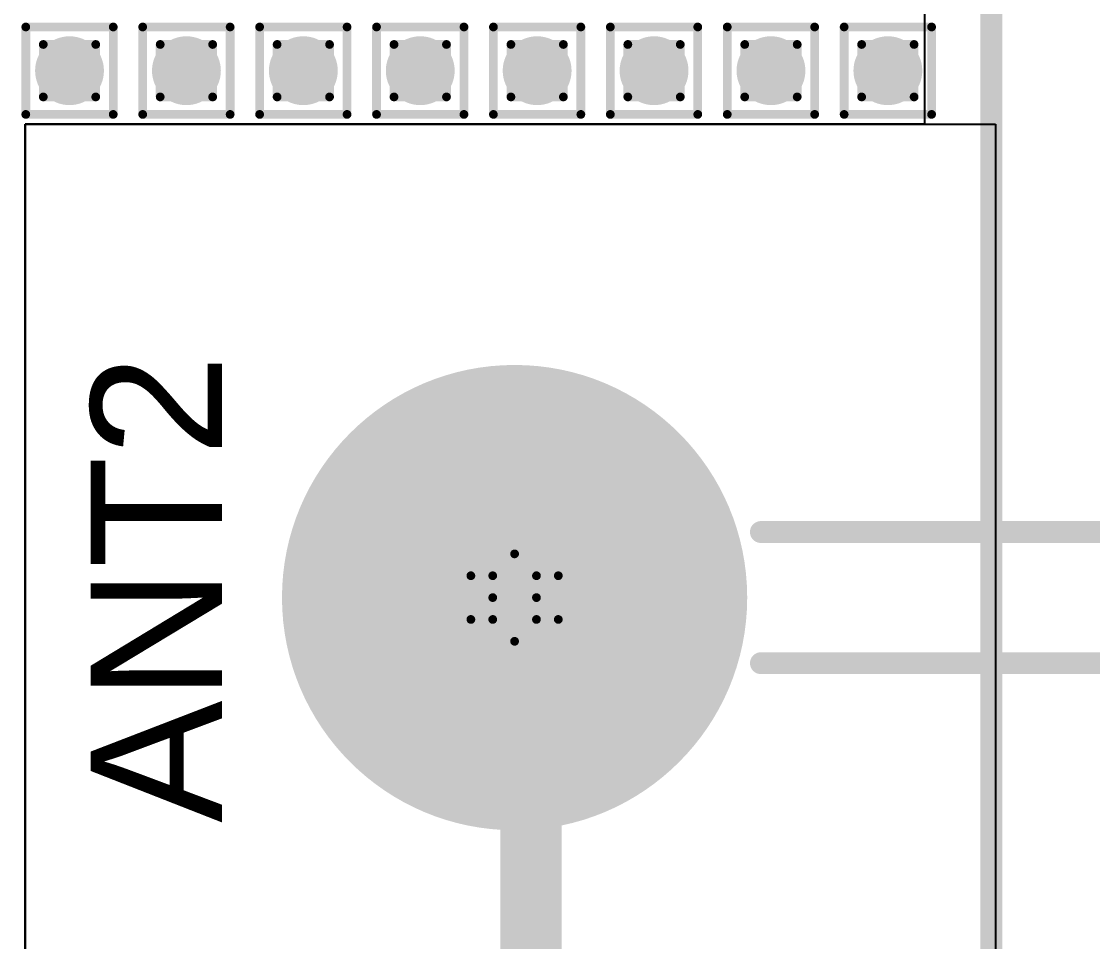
# Model space of a CAD drawing. Header units: inches. Extents: x -12 to 5357, y -8 to 5291.
# Drawn here: x 40.36 to 46.59, y 39.06 to 44.41 of the extents above; entities that cross this region are included whole.
import ezdxf

# ---------------------------------------------------------------- set-up
doc = ezdxf.new("R2010")
doc.units = ezdxf.units.IN
for name, color, linetype in [('Board Outline', 216, 'Continuous'), ('Bottom Layer', 5, 'Continuous'), ('Bottom Solder', 6, 'Continuous'), ('Drill Drawing', 1, 'Continuous'), ('Ground', 16, 'Continuous'), ('Multi-Layer', 9, 'Continuous'), ('Pad Holes', 156, 'Continuous'), ('Power', 76, 'Continuous'), ('Top Layer', 1, 'Continuous'), ('Top Overlay', 2, 'Continuous'), ('Top Solder', 216, 'Continuous'), ('Via Holes', 16, 'Continuous')]:
    doc.layers.add(name, color=color, linetype=linetype)
doc.styles.add('Arial', font='', dxfattribs={"height": 0.2})
doc.styles.get('Arial').set_extended_font_data('Arial')

# ---------------------------------------------------------------- blocks, each defined once
blk = doc.blocks.new('VG915SNX17_5W2_125')
at = {"layer": 'Bottom Layer'}
h = blk.add_hatch(color=5, dxfattribs=at)
edge = h.paths.add_edge_path()
edge.add_arc((0, 0), 1.25, 0, 360)
at = {"layer": 'Bottom Solder'}
h = blk.add_hatch(color=6, dxfattribs=at)
edge = h.paths.add_edge_path()
edge.add_arc((0, 0), 1.3516, 0, 360)
at = {"layer": 'Ground'}
h = blk.add_hatch(color=16, dxfattribs=at)
edge = h.paths.add_edge_path()
edge.add_arc((0, 0), 1.25, 0, 360)
at = {"layer": 'Multi-Layer'}
h = blk.add_hatch(color=9, dxfattribs=at)
edge = h.paths.add_edge_path()
edge.add_arc((0, 0), 1.25, 0, 360)
at = {"layer": 'Pad Holes'}
h = blk.add_hatch(color=7, dxfattribs=at)
edge = h.paths.add_edge_path()
edge.add_arc((0, 0), 0.8, 0, 360)
at = {"layer": 'Power'}
h = blk.add_hatch(color=76, dxfattribs=at)
edge = h.paths.add_edge_path()
edge.add_arc((0, 0), 1.25, 0, 360)
at = {"layer": 'Top Layer'}
h = blk.add_hatch(color=1, dxfattribs=at)
edge = h.paths.add_edge_path()
edge.add_arc((0, 0), 1.25, 0, 360)
at = {"layer": 'Top Solder'}
h = blk.add_hatch(color=216, dxfattribs=at)
edge = h.paths.add_edge_path()
edge.add_arc((0, 0), 1.3516, 0, 360)
at = {"layer": 'Top Overlay'}
for points in [[(-0.381, -1.4312, 0.127, 0.127, 0), (-0.381, -1.997, 0.127, 0.127, 0)], [(0.381, -1.4312, 0.127, 0.127, 0), (0.381, -1.997, 0.127, 0.127, 0)], [(-0.381, -1.997, 0.127, 0.127, 0), (-0.381, -5.172, 0.127, 0.127, 0)], [(0.381, -1.997, 0.127, 0.127, 0), (0.381, -5.172, 0.127, 0.127, 0)]]:
    blk.add_lwpolyline(points, format="xyseb", dxfattribs=at)
for points in [[(-0.4128, -1.4312, 0.0635, 0.0635, 1), (-0.3493, -1.4312, 0.0635, 0.0635, 1)], [(0.3492, -1.4312, 0.0635, 0.0635, 1), (0.4127, -1.4312, 0.0635, 0.0635, 1)], [(-0.4128, -1.997, 0.0635, 0.0635, 1), (-0.3493, -1.997, 0.0635, 0.0635, 1)], [(-0.4128, -1.997, 0.0635, 0.0635, 1), (-0.3493, -1.997, 0.0635, 0.0635, 1)], [(0.3492, -1.997, 0.0635, 0.0635, 1), (0.4127, -1.997, 0.0635, 0.0635, 1)], [(0.3492, -1.997, 0.0635, 0.0635, 1), (0.4127, -1.997, 0.0635, 0.0635, 1)]]:
    blk.add_lwpolyline(points, format="xyseb", close=True, dxfattribs=at)

msp = doc.modelspace()

# ---------------------------------------------------------------- hatches: boundary and pattern name
at = {"layer": 'Bottom Layer'}
h = msp.add_hatch(color=5, dxfattribs=at)
edge = h.paths.add_edge_path()
edge.add_arc((40.6437, 44.121), 0.2, 0, 360)
h = msp.add_hatch(color=5, dxfattribs=at)
edge = h.paths.add_edge_path()
edge.add_arc((41.323, 44.121), 0.2, 0, 360)
h = msp.add_hatch(color=5, dxfattribs=at)
edge = h.paths.add_edge_path()
edge.add_arc((42.0023, 44.121), 0.2, 0, 360)
h = msp.add_hatch(color=5, dxfattribs=at)
edge = h.paths.add_edge_path()
edge.add_arc((42.6816, 44.121), 0.2, 0, 360)
h = msp.add_hatch(color=5, dxfattribs=at)
edge = h.paths.add_edge_path()
edge.add_arc((43.3608, 44.121), 0.2, 0, 360)
h = msp.add_hatch(color=5, dxfattribs=at)
edge = h.paths.add_edge_path()
edge.add_arc((44.0401, 44.121), 0.2, 0, 360)
h = msp.add_hatch(color=5, dxfattribs=at)
edge = h.paths.add_edge_path()
edge.add_arc((44.7194, 44.121), 0.2, 0, 360)
h = msp.add_hatch(color=5, dxfattribs=at)
edge = h.paths.add_edge_path()
edge.add_arc((45.3987, 44.121), 0.2, 0, 360)
at = {"layer": 'Ground'}
h = msp.add_hatch(color=16, dxfattribs=at)
edge = h.paths.add_edge_path()
edge.add_arc((40.6437, 44.121), 0.2, 0, 360)
h = msp.add_hatch(color=16, dxfattribs=at)
edge = h.paths.add_edge_path()
edge.add_arc((41.323, 44.121), 0.2, 0, 360)
h = msp.add_hatch(color=16, dxfattribs=at)
edge = h.paths.add_edge_path()
edge.add_arc((42.0023, 44.121), 0.2, 0, 360)
h = msp.add_hatch(color=16, dxfattribs=at)
edge = h.paths.add_edge_path()
edge.add_arc((42.6816, 44.121), 0.2, 0, 360)
h = msp.add_hatch(color=16, dxfattribs=at)
edge = h.paths.add_edge_path()
edge.add_arc((43.3608, 44.121), 0.2, 0, 360)
h = msp.add_hatch(color=16, dxfattribs=at)
edge = h.paths.add_edge_path()
edge.add_arc((44.0401, 44.121), 0.2, 0, 360)
h = msp.add_hatch(color=16, dxfattribs=at)
edge = h.paths.add_edge_path()
edge.add_arc((44.7194, 44.121), 0.2, 0, 360)
h = msp.add_hatch(color=16, dxfattribs=at)
edge = h.paths.add_edge_path()
edge.add_arc((45.3987, 44.121), 0.2, 0, 360)
at = {"layer": 'Power'}
h = msp.add_hatch(color=76, dxfattribs=at)
edge = h.paths.add_edge_path()
edge.add_arc((40.6437, 44.121), 0.2, 0, 360)
h = msp.add_hatch(color=76, dxfattribs=at)
edge = h.paths.add_edge_path()
edge.add_arc((41.323, 44.121), 0.2, 0, 360)
h = msp.add_hatch(color=76, dxfattribs=at)
edge = h.paths.add_edge_path()
edge.add_arc((42.0023, 44.121), 0.2, 0, 360)
h = msp.add_hatch(color=76, dxfattribs=at)
edge = h.paths.add_edge_path()
edge.add_arc((42.6816, 44.121), 0.2, 0, 360)
h = msp.add_hatch(color=76, dxfattribs=at)
edge = h.paths.add_edge_path()
edge.add_arc((43.3608, 44.121), 0.2, 0, 360)
h = msp.add_hatch(color=76, dxfattribs=at)
edge = h.paths.add_edge_path()
edge.add_arc((44.0401, 44.121), 0.2, 0, 360)
h = msp.add_hatch(color=76, dxfattribs=at)
edge = h.paths.add_edge_path()
edge.add_arc((44.7194, 44.121), 0.2, 0, 360)
h = msp.add_hatch(color=76, dxfattribs=at)
edge = h.paths.add_edge_path()
edge.add_arc((45.3987, 44.121), 0.2, 0, 360)
at = {"layer": 'Top Layer'}
h = msp.add_hatch(color=1, dxfattribs=at)
edge = h.paths.add_edge_path()
edge.add_arc((40.6437, 44.121), 0.2, 0, 360)
h = msp.add_hatch(color=1, dxfattribs=at)
edge = h.paths.add_edge_path()
edge.add_arc((41.323, 44.121), 0.2, 0, 360)
h = msp.add_hatch(color=1, dxfattribs=at)
edge = h.paths.add_edge_path()
edge.add_arc((42.0023, 44.121), 0.2, 0, 360)
h = msp.add_hatch(color=1, dxfattribs=at)
edge = h.paths.add_edge_path()
edge.add_arc((42.6816, 44.121), 0.2, 0, 360)
h = msp.add_hatch(color=1, dxfattribs=at)
edge = h.paths.add_edge_path()
edge.add_arc((43.3608, 44.121), 0.2, 0, 360)
h = msp.add_hatch(color=1, dxfattribs=at)
edge = h.paths.add_edge_path()
edge.add_arc((44.0401, 44.121), 0.2, 0, 360)
h = msp.add_hatch(color=1, dxfattribs=at)
edge = h.paths.add_edge_path()
edge.add_arc((44.7194, 44.121), 0.2, 0, 360)
h = msp.add_hatch(color=1, dxfattribs=at)
edge = h.paths.add_edge_path()
edge.add_arc((45.3987, 44.121), 0.2, 0, 360)
at = {"layer": 'Via Holes'}
h = msp.add_hatch(color=7, dxfattribs=at)
edge = h.paths.add_edge_path()
edge.add_arc((40.6437, 44.121), 0.1, 0, 360)
h = msp.add_hatch(color=7, dxfattribs=at)
edge = h.paths.add_edge_path()
edge.add_arc((41.323, 44.121), 0.1, 0, 360)
h = msp.add_hatch(color=7, dxfattribs=at)
edge = h.paths.add_edge_path()
edge.add_arc((42.0023, 44.121), 0.1, 0, 360)
h = msp.add_hatch(color=7, dxfattribs=at)
edge = h.paths.add_edge_path()
edge.add_arc((42.6816, 44.121), 0.1, 0, 360)
h = msp.add_hatch(color=7, dxfattribs=at)
edge = h.paths.add_edge_path()
edge.add_arc((43.3608, 44.121), 0.1, 0, 360)
h = msp.add_hatch(color=7, dxfattribs=at)
edge = h.paths.add_edge_path()
edge.add_arc((44.0401, 44.121), 0.1, 0, 360)
h = msp.add_hatch(color=7, dxfattribs=at)
edge = h.paths.add_edge_path()
edge.add_arc((44.7194, 44.121), 0.1, 0, 360)
h = msp.add_hatch(color=7, dxfattribs=at)
edge = h.paths.add_edge_path()
edge.add_arc((45.3987, 44.121), 0.1, 0, 360)

# ---------------------------------------------------------------- linework, layer by layer
at = {"layer": 'Board Outline'}
msp.add_lwpolyline([(46.0001, -1.4599, 0.127, 0.127, 0), (46.0001, 55.438, 0.127, 0.127, 0)], format="xyseb", dxfattribs=at)
at = {"layer": 'Bottom Layer'}
for p, q in [((45.6117, 49.3038), (45.6117, 43.8106)), ((45.6117, 43.8106), (40.386, 43.8106)), ((40.386, 43.8106), (40.386, 38.3106))]:
    msp.add_line(p, q, dxfattribs=at)
at = {"layer": 'Drill Drawing'}
for points in [[(40.3897, 44.375, 0.0508, 0.0508, 0), (40.8977, 44.375, 0.0508, 0.0508, 0)], [(40.3897, 43.867, 0.0508, 0.0508, 0), (40.3897, 44.375, 0.0508, 0.0508, 0)], [(40.8977, 43.867, 0.0508, 0.0508, 0), (40.8977, 44.375, 0.0508, 0.0508, 0)], [(41.069, 44.375, 0.0508, 0.0508, 0), (41.577, 44.375, 0.0508, 0.0508, 0)], [(41.069, 43.867, 0.0508, 0.0508, 0), (41.069, 44.375, 0.0508, 0.0508, 0)], [(41.577, 43.867, 0.0508, 0.0508, 0), (41.577, 44.375, 0.0508, 0.0508, 0)], [(41.7483, 44.375, 0.0508, 0.0508, 0), (42.2563, 44.375, 0.0508, 0.0508, 0)], [(41.7483, 43.867, 0.0508, 0.0508, 0), (41.7483, 44.375, 0.0508, 0.0508, 0)], [(42.2563, 43.867, 0.0508, 0.0508, 0), (42.2563, 44.375, 0.0508, 0.0508, 0)], [(42.4276, 44.375, 0.0508, 0.0508, 0), (42.9356, 44.375, 0.0508, 0.0508, 0)], [(42.4276, 43.867, 0.0508, 0.0508, 0), (42.4276, 44.375, 0.0508, 0.0508, 0)], [(42.9356, 43.867, 0.0508, 0.0508, 0), (42.9356, 44.375, 0.0508, 0.0508, 0)], [(43.1068, 44.375, 0.0508, 0.0508, 0), (43.6148, 44.375, 0.0508, 0.0508, 0)], [(43.1068, 43.867, 0.0508, 0.0508, 0), (43.1068, 44.375, 0.0508, 0.0508, 0)], [(43.6148, 43.867, 0.0508, 0.0508, 0), (43.6148, 44.375, 0.0508, 0.0508, 0)], [(43.7861, 44.375, 0.0508, 0.0508, 0), (44.2941, 44.375, 0.0508, 0.0508, 0)], [(43.7861, 43.867, 0.0508, 0.0508, 0), (43.7861, 44.375, 0.0508, 0.0508, 0)], [(44.2941, 43.867, 0.0508, 0.0508, 0), (44.2941, 44.375, 0.0508, 0.0508, 0)], [(44.4654, 44.375, 0.0508, 0.0508, 0), (44.9734, 44.375, 0.0508, 0.0508, 0)], [(44.4654, 43.867, 0.0508, 0.0508, 0), (44.4654, 44.375, 0.0508, 0.0508, 0)], [(44.9734, 43.867, 0.0508, 0.0508, 0), (44.9734, 44.375, 0.0508, 0.0508, 0)], [(45.1447, 44.375, 0.0508, 0.0508, 0), (45.6527, 44.375, 0.0508, 0.0508, 0)], [(45.1447, 43.867, 0.0508, 0.0508, 0), (45.1447, 44.375, 0.0508, 0.0508, 0)], [(45.6527, 43.867, 0.0508, 0.0508, 0), (45.6527, 44.375, 0.0508, 0.0508, 0)], [(40.4913, 44.2734, 0.0508, 0.0508, 0), (40.7961, 44.2734, 0.0508, 0.0508, 0)], [(40.4913, 43.9686, 0.0508, 0.0508, 0), (40.4913, 44.2734, 0.0508, 0.0508, 0)], [(40.7961, 43.9686, 0.0508, 0.0508, 0), (40.7961, 44.2734, 0.0508, 0.0508, 0)], [(41.1706, 44.2734, 0.0508, 0.0508, 0), (41.4754, 44.2734, 0.0508, 0.0508, 0)], [(41.1706, 43.9686, 0.0508, 0.0508, 0), (41.1706, 44.2734, 0.0508, 0.0508, 0)], [(41.4754, 43.9686, 0.0508, 0.0508, 0), (41.4754, 44.2734, 0.0508, 0.0508, 0)], [(41.8499, 44.2734, 0.0508, 0.0508, 0), (42.1547, 44.2734, 0.0508, 0.0508, 0)], [(41.8499, 43.9686, 0.0508, 0.0508, 0), (41.8499, 44.2734, 0.0508, 0.0508, 0)], [(42.1547, 43.9686, 0.0508, 0.0508, 0), (42.1547, 44.2734, 0.0508, 0.0508, 0)], [(42.5292, 44.2734, 0.0508, 0.0508, 0), (42.834, 44.2734, 0.0508, 0.0508, 0)], [(42.5292, 43.9686, 0.0508, 0.0508, 0), (42.5292, 44.2734, 0.0508, 0.0508, 0)], [(42.834, 43.9686, 0.0508, 0.0508, 0), (42.834, 44.2734, 0.0508, 0.0508, 0)], [(43.2084, 44.2734, 0.0508, 0.0508, 0), (43.5132, 44.2734, 0.0508, 0.0508, 0)], [(43.2084, 43.9686, 0.0508, 0.0508, 0), (43.2084, 44.2734, 0.0508, 0.0508, 0)], [(43.5132, 43.9686, 0.0508, 0.0508, 0), (43.5132, 44.2734, 0.0508, 0.0508, 0)], [(43.8877, 44.2734, 0.0508, 0.0508, 0), (44.1925, 44.2734, 0.0508, 0.0508, 0)], [(43.8877, 43.9686, 0.0508, 0.0508, 0), (43.8877, 44.2734, 0.0508, 0.0508, 0)], [(44.1925, 43.9686, 0.0508, 0.0508, 0), (44.1925, 44.2734, 0.0508, 0.0508, 0)], [(44.567, 44.2734, 0.0508, 0.0508, 0), (44.8718, 44.2734, 0.0508, 0.0508, 0)], [(44.567, 43.9686, 0.0508, 0.0508, 0), (44.567, 44.2734, 0.0508, 0.0508, 0)], [(44.8718, 43.9686, 0.0508, 0.0508, 0), (44.8718, 44.2734, 0.0508, 0.0508, 0)], [(45.2463, 44.2734, 0.0508, 0.0508, 0), (45.5511, 44.2734, 0.0508, 0.0508, 0)], [(45.2463, 43.9686, 0.0508, 0.0508, 0), (45.2463, 44.2734, 0.0508, 0.0508, 0)], [(45.5511, 43.9686, 0.0508, 0.0508, 0), (45.5511, 44.2734, 0.0508, 0.0508, 0)], [(40.4913, 43.9686, 0.0508, 0.0508, 0), (40.7961, 43.9686, 0.0508, 0.0508, 0)], [(41.1706, 43.9686, 0.0508, 0.0508, 0), (41.4754, 43.9686, 0.0508, 0.0508, 0)], [(41.8499, 43.9686, 0.0508, 0.0508, 0), (42.1547, 43.9686, 0.0508, 0.0508, 0)], [(42.5292, 43.9686, 0.0508, 0.0508, 0), (42.834, 43.9686, 0.0508, 0.0508, 0)], [(43.2084, 43.9686, 0.0508, 0.0508, 0), (43.5132, 43.9686, 0.0508, 0.0508, 0)], [(43.8877, 43.9686, 0.0508, 0.0508, 0), (44.1925, 43.9686, 0.0508, 0.0508, 0)], [(44.567, 43.9686, 0.0508, 0.0508, 0), (44.8718, 43.9686, 0.0508, 0.0508, 0)], [(45.2463, 43.9686, 0.0508, 0.0508, 0), (45.5511, 43.9686, 0.0508, 0.0508, 0)], [(40.3897, 43.867, 0.0508, 0.0508, 0), (40.8977, 43.867, 0.0508, 0.0508, 0)], [(41.069, 43.867, 0.0508, 0.0508, 0), (41.577, 43.867, 0.0508, 0.0508, 0)], [(41.7483, 43.867, 0.0508, 0.0508, 0), (42.2563, 43.867, 0.0508, 0.0508, 0)], [(42.4276, 43.867, 0.0508, 0.0508, 0), (42.9356, 43.867, 0.0508, 0.0508, 0)], [(43.1068, 43.867, 0.0508, 0.0508, 0), (43.6148, 43.867, 0.0508, 0.0508, 0)], [(43.7861, 43.867, 0.0508, 0.0508, 0), (44.2941, 43.867, 0.0508, 0.0508, 0)], [(44.4654, 43.867, 0.0508, 0.0508, 0), (44.9734, 43.867, 0.0508, 0.0508, 0)], [(45.1447, 43.867, 0.0508, 0.0508, 0), (45.6527, 43.867, 0.0508, 0.0508, 0)], [(43.1028, 41.1867, 0.0508, 0.0508, 0), (43.2298, 41.3137, 0.0508, 0.0508, 0)], [(43.2298, 41.3137, 0.0508, 0.0508, 0), (43.3568, 41.1867, 0.0508, 0.0508, 0)], [(42.9758, 41.1867, 0.0508, 0.0508, 0), (43.1028, 41.0597, 0.0508, 0.0508, 0)], [(42.9758, 41.1867, 0.0508, 0.0508, 0), (43.1028, 41.1867, 0.0508, 0.0508, 0)], [(43.3568, 41.1867, 0.0508, 0.0508, 0), (43.4838, 41.1867, 0.0508, 0.0508, 0)], [(43.3568, 41.0597, 0.0508, 0.0508, 0), (43.4838, 41.1867, 0.0508, 0.0508, 0)], [(42.9758, 40.9327, 0.0508, 0.0508, 0), (43.1028, 41.0597, 0.0508, 0.0508, 0)], [(43.3568, 41.0597, 0.0508, 0.0508, 0), (43.4838, 40.9327, 0.0508, 0.0508, 0)], [(42.9758, 40.9327, 0.0508, 0.0508, 0), (43.1028, 40.9327, 0.0508, 0.0508, 0)], [(43.1028, 40.9327, 0.0508, 0.0508, 0), (43.2298, 40.8057, 0.0508, 0.0508, 0)], [(43.2298, 40.8057, 0.0508, 0.0508, 0), (43.3568, 40.9327, 0.0508, 0.0508, 0)], [(43.3568, 40.9327, 0.0508, 0.0508, 0), (43.4838, 40.9327, 0.0508, 0.0508, 0)]]:
    msp.add_lwpolyline(points, format="xyseb", dxfattribs=at)
for points in [[(40.377, 44.375, 0.0254, 0.0254, 1), (40.4024, 44.375, 0.0254, 0.0254, 1)], [(40.377, 44.375, 0.0254, 0.0254, 1), (40.4024, 44.375, 0.0254, 0.0254, 1)], [(40.885, 44.375, 0.0254, 0.0254, 1), (40.9104, 44.375, 0.0254, 0.0254, 1)], [(40.885, 44.375, 0.0254, 0.0254, 1), (40.9104, 44.375, 0.0254, 0.0254, 1)], [(41.0563, 44.375, 0.0254, 0.0254, 1), (41.0817, 44.375, 0.0254, 0.0254, 1)], [(41.0563, 44.375, 0.0254, 0.0254, 1), (41.0817, 44.375, 0.0254, 0.0254, 1)], [(41.5643, 44.375, 0.0254, 0.0254, 1), (41.5897, 44.375, 0.0254, 0.0254, 1)], [(41.5643, 44.375, 0.0254, 0.0254, 1), (41.5897, 44.375, 0.0254, 0.0254, 1)], [(41.7356, 44.375, 0.0254, 0.0254, 1), (41.761, 44.375, 0.0254, 0.0254, 1)], [(41.7356, 44.375, 0.0254, 0.0254, 1), (41.761, 44.375, 0.0254, 0.0254, 1)], [(42.2436, 44.375, 0.0254, 0.0254, 1), (42.269, 44.375, 0.0254, 0.0254, 1)], [(42.2436, 44.375, 0.0254, 0.0254, 1), (42.269, 44.375, 0.0254, 0.0254, 1)], [(42.4149, 44.375, 0.0254, 0.0254, 1), (42.4403, 44.375, 0.0254, 0.0254, 1)], [(42.4149, 44.375, 0.0254, 0.0254, 1), (42.4403, 44.375, 0.0254, 0.0254, 1)], [(42.9229, 44.375, 0.0254, 0.0254, 1), (42.9483, 44.375, 0.0254, 0.0254, 1)], [(42.9229, 44.375, 0.0254, 0.0254, 1), (42.9483, 44.375, 0.0254, 0.0254, 1)], [(43.0941, 44.375, 0.0254, 0.0254, 1), (43.1195, 44.375, 0.0254, 0.0254, 1)], [(43.0941, 44.375, 0.0254, 0.0254, 1), (43.1195, 44.375, 0.0254, 0.0254, 1)], [(43.6021, 44.375, 0.0254, 0.0254, 1), (43.6275, 44.375, 0.0254, 0.0254, 1)], [(43.6021, 44.375, 0.0254, 0.0254, 1), (43.6275, 44.375, 0.0254, 0.0254, 1)], [(43.7734, 44.375, 0.0254, 0.0254, 1), (43.7988, 44.375, 0.0254, 0.0254, 1)], [(43.7734, 44.375, 0.0254, 0.0254, 1), (43.7988, 44.375, 0.0254, 0.0254, 1)], [(44.2814, 44.375, 0.0254, 0.0254, 1), (44.3068, 44.375, 0.0254, 0.0254, 1)], [(44.2814, 44.375, 0.0254, 0.0254, 1), (44.3068, 44.375, 0.0254, 0.0254, 1)], [(44.4527, 44.375, 0.0254, 0.0254, 1), (44.4781, 44.375, 0.0254, 0.0254, 1)], [(44.4527, 44.375, 0.0254, 0.0254, 1), (44.4781, 44.375, 0.0254, 0.0254, 1)], [(44.9607, 44.375, 0.0254, 0.0254, 1), (44.9861, 44.375, 0.0254, 0.0254, 1)], [(44.9607, 44.375, 0.0254, 0.0254, 1), (44.9861, 44.375, 0.0254, 0.0254, 1)], [(45.132, 44.375, 0.0254, 0.0254, 1), (45.1574, 44.375, 0.0254, 0.0254, 1)], [(45.132, 44.375, 0.0254, 0.0254, 1), (45.1574, 44.375, 0.0254, 0.0254, 1)], [(45.64, 44.375, 0.0254, 0.0254, 1), (45.6654, 44.375, 0.0254, 0.0254, 1)], [(45.64, 44.375, 0.0254, 0.0254, 1), (45.6654, 44.375, 0.0254, 0.0254, 1)], [(40.4786, 44.2734, 0.0254, 0.0254, 1), (40.504, 44.2734, 0.0254, 0.0254, 1)], [(40.4786, 44.2734, 0.0254, 0.0254, 1), (40.504, 44.2734, 0.0254, 0.0254, 1)], [(40.7834, 44.2734, 0.0254, 0.0254, 1), (40.8088, 44.2734, 0.0254, 0.0254, 1)], [(40.7834, 44.2734, 0.0254, 0.0254, 1), (40.8088, 44.2734, 0.0254, 0.0254, 1)], [(41.1579, 44.2734, 0.0254, 0.0254, 1), (41.1833, 44.2734, 0.0254, 0.0254, 1)], [(41.1579, 44.2734, 0.0254, 0.0254, 1), (41.1833, 44.2734, 0.0254, 0.0254, 1)], [(41.4627, 44.2734, 0.0254, 0.0254, 1), (41.4881, 44.2734, 0.0254, 0.0254, 1)], [(41.4627, 44.2734, 0.0254, 0.0254, 1), (41.4881, 44.2734, 0.0254, 0.0254, 1)], [(41.8372, 44.2734, 0.0254, 0.0254, 1), (41.8626, 44.2734, 0.0254, 0.0254, 1)], [(41.8372, 44.2734, 0.0254, 0.0254, 1), (41.8626, 44.2734, 0.0254, 0.0254, 1)], [(42.142, 44.2734, 0.0254, 0.0254, 1), (42.1674, 44.2734, 0.0254, 0.0254, 1)], [(42.142, 44.2734, 0.0254, 0.0254, 1), (42.1674, 44.2734, 0.0254, 0.0254, 1)], [(42.5165, 44.2734, 0.0254, 0.0254, 1), (42.5419, 44.2734, 0.0254, 0.0254, 1)], [(42.5165, 44.2734, 0.0254, 0.0254, 1), (42.5419, 44.2734, 0.0254, 0.0254, 1)], [(42.8213, 44.2734, 0.0254, 0.0254, 1), (42.8467, 44.2734, 0.0254, 0.0254, 1)], [(42.8213, 44.2734, 0.0254, 0.0254, 1), (42.8467, 44.2734, 0.0254, 0.0254, 1)], [(43.1957, 44.2734, 0.0254, 0.0254, 1), (43.2211, 44.2734, 0.0254, 0.0254, 1)], [(43.1957, 44.2734, 0.0254, 0.0254, 1), (43.2211, 44.2734, 0.0254, 0.0254, 1)], [(43.5005, 44.2734, 0.0254, 0.0254, 1), (43.5259, 44.2734, 0.0254, 0.0254, 1)], [(43.5005, 44.2734, 0.0254, 0.0254, 1), (43.5259, 44.2734, 0.0254, 0.0254, 1)], [(43.875, 44.2734, 0.0254, 0.0254, 1), (43.9004, 44.2734, 0.0254, 0.0254, 1)], [(43.875, 44.2734, 0.0254, 0.0254, 1), (43.9004, 44.2734, 0.0254, 0.0254, 1)], [(44.1798, 44.2734, 0.0254, 0.0254, 1), (44.2052, 44.2734, 0.0254, 0.0254, 1)], [(44.1798, 44.2734, 0.0254, 0.0254, 1), (44.2052, 44.2734, 0.0254, 0.0254, 1)], [(44.5543, 44.2734, 0.0254, 0.0254, 1), (44.5797, 44.2734, 0.0254, 0.0254, 1)], [(44.5543, 44.2734, 0.0254, 0.0254, 1), (44.5797, 44.2734, 0.0254, 0.0254, 1)], [(44.8591, 44.2734, 0.0254, 0.0254, 1), (44.8845, 44.2734, 0.0254, 0.0254, 1)], [(44.8591, 44.2734, 0.0254, 0.0254, 1), (44.8845, 44.2734, 0.0254, 0.0254, 1)], [(45.2336, 44.2734, 0.0254, 0.0254, 1), (45.259, 44.2734, 0.0254, 0.0254, 1)], [(45.2336, 44.2734, 0.0254, 0.0254, 1), (45.259, 44.2734, 0.0254, 0.0254, 1)], [(45.5384, 44.2734, 0.0254, 0.0254, 1), (45.5638, 44.2734, 0.0254, 0.0254, 1)], [(45.5384, 44.2734, 0.0254, 0.0254, 1), (45.5638, 44.2734, 0.0254, 0.0254, 1)], [(40.4786, 43.9686, 0.0254, 0.0254, 1), (40.504, 43.9686, 0.0254, 0.0254, 1)], [(40.4786, 43.9686, 0.0254, 0.0254, 1), (40.504, 43.9686, 0.0254, 0.0254, 1)], [(40.7834, 43.9686, 0.0254, 0.0254, 1), (40.8088, 43.9686, 0.0254, 0.0254, 1)], [(40.7834, 43.9686, 0.0254, 0.0254, 1), (40.8088, 43.9686, 0.0254, 0.0254, 1)], [(41.1579, 43.9686, 0.0254, 0.0254, 1), (41.1833, 43.9686, 0.0254, 0.0254, 1)], [(41.1579, 43.9686, 0.0254, 0.0254, 1), (41.1833, 43.9686, 0.0254, 0.0254, 1)], [(41.4627, 43.9686, 0.0254, 0.0254, 1), (41.4881, 43.9686, 0.0254, 0.0254, 1)], [(41.4627, 43.9686, 0.0254, 0.0254, 1), (41.4881, 43.9686, 0.0254, 0.0254, 1)], [(41.8372, 43.9686, 0.0254, 0.0254, 1), (41.8626, 43.9686, 0.0254, 0.0254, 1)], [(41.8372, 43.9686, 0.0254, 0.0254, 1), (41.8626, 43.9686, 0.0254, 0.0254, 1)], [(42.142, 43.9686, 0.0254, 0.0254, 1), (42.1674, 43.9686, 0.0254, 0.0254, 1)], [(42.142, 43.9686, 0.0254, 0.0254, 1), (42.1674, 43.9686, 0.0254, 0.0254, 1)], [(42.5165, 43.9686, 0.0254, 0.0254, 1), (42.5419, 43.9686, 0.0254, 0.0254, 1)], [(42.5165, 43.9686, 0.0254, 0.0254, 1), (42.5419, 43.9686, 0.0254, 0.0254, 1)], [(42.8213, 43.9686, 0.0254, 0.0254, 1), (42.8467, 43.9686, 0.0254, 0.0254, 1)], [(42.8213, 43.9686, 0.0254, 0.0254, 1), (42.8467, 43.9686, 0.0254, 0.0254, 1)], [(43.1957, 43.9686, 0.0254, 0.0254, 1), (43.2211, 43.9686, 0.0254, 0.0254, 1)], [(43.1957, 43.9686, 0.0254, 0.0254, 1), (43.2211, 43.9686, 0.0254, 0.0254, 1)], [(43.5005, 43.9686, 0.0254, 0.0254, 1), (43.5259, 43.9686, 0.0254, 0.0254, 1)], [(43.5005, 43.9686, 0.0254, 0.0254, 1), (43.5259, 43.9686, 0.0254, 0.0254, 1)], [(43.875, 43.9686, 0.0254, 0.0254, 1), (43.9004, 43.9686, 0.0254, 0.0254, 1)], [(43.875, 43.9686, 0.0254, 0.0254, 1), (43.9004, 43.9686, 0.0254, 0.0254, 1)], [(44.1798, 43.9686, 0.0254, 0.0254, 1), (44.2052, 43.9686, 0.0254, 0.0254, 1)], [(44.1798, 43.9686, 0.0254, 0.0254, 1), (44.2052, 43.9686, 0.0254, 0.0254, 1)], [(44.5543, 43.9686, 0.0254, 0.0254, 1), (44.5797, 43.9686, 0.0254, 0.0254, 1)], [(44.5543, 43.9686, 0.0254, 0.0254, 1), (44.5797, 43.9686, 0.0254, 0.0254, 1)], [(44.8591, 43.9686, 0.0254, 0.0254, 1), (44.8845, 43.9686, 0.0254, 0.0254, 1)], [(44.8591, 43.9686, 0.0254, 0.0254, 1), (44.8845, 43.9686, 0.0254, 0.0254, 1)], [(45.2336, 43.9686, 0.0254, 0.0254, 1), (45.259, 43.9686, 0.0254, 0.0254, 1)], [(45.2336, 43.9686, 0.0254, 0.0254, 1), (45.259, 43.9686, 0.0254, 0.0254, 1)], [(45.5384, 43.9686, 0.0254, 0.0254, 1), (45.5638, 43.9686, 0.0254, 0.0254, 1)], [(45.5384, 43.9686, 0.0254, 0.0254, 1), (45.5638, 43.9686, 0.0254, 0.0254, 1)], [(40.377, 43.867, 0.0254, 0.0254, 1), (40.4024, 43.867, 0.0254, 0.0254, 1)], [(40.377, 43.867, 0.0254, 0.0254, 1), (40.4024, 43.867, 0.0254, 0.0254, 1)], [(40.885, 43.867, 0.0254, 0.0254, 1), (40.9104, 43.867, 0.0254, 0.0254, 1)], [(40.885, 43.867, 0.0254, 0.0254, 1), (40.9104, 43.867, 0.0254, 0.0254, 1)], [(41.0563, 43.867, 0.0254, 0.0254, 1), (41.0817, 43.867, 0.0254, 0.0254, 1)], [(41.0563, 43.867, 0.0254, 0.0254, 1), (41.0817, 43.867, 0.0254, 0.0254, 1)], [(41.5643, 43.867, 0.0254, 0.0254, 1), (41.5897, 43.867, 0.0254, 0.0254, 1)], [(41.5643, 43.867, 0.0254, 0.0254, 1), (41.5897, 43.867, 0.0254, 0.0254, 1)], [(41.7356, 43.867, 0.0254, 0.0254, 1), (41.761, 43.867, 0.0254, 0.0254, 1)], [(41.7356, 43.867, 0.0254, 0.0254, 1), (41.761, 43.867, 0.0254, 0.0254, 1)], [(42.2436, 43.867, 0.0254, 0.0254, 1), (42.269, 43.867, 0.0254, 0.0254, 1)], [(42.2436, 43.867, 0.0254, 0.0254, 1), (42.269, 43.867, 0.0254, 0.0254, 1)], [(42.4149, 43.867, 0.0254, 0.0254, 1), (42.4403, 43.867, 0.0254, 0.0254, 1)], [(42.4149, 43.867, 0.0254, 0.0254, 1), (42.4403, 43.867, 0.0254, 0.0254, 1)], [(42.9229, 43.867, 0.0254, 0.0254, 1), (42.9483, 43.867, 0.0254, 0.0254, 1)], [(42.9229, 43.867, 0.0254, 0.0254, 1), (42.9483, 43.867, 0.0254, 0.0254, 1)], [(43.0941, 43.867, 0.0254, 0.0254, 1), (43.1195, 43.867, 0.0254, 0.0254, 1)], [(43.0941, 43.867, 0.0254, 0.0254, 1), (43.1195, 43.867, 0.0254, 0.0254, 1)], [(43.6021, 43.867, 0.0254, 0.0254, 1), (43.6275, 43.867, 0.0254, 0.0254, 1)], [(43.6021, 43.867, 0.0254, 0.0254, 1), (43.6275, 43.867, 0.0254, 0.0254, 1)], [(43.7734, 43.867, 0.0254, 0.0254, 1), (43.7988, 43.867, 0.0254, 0.0254, 1)], [(43.7734, 43.867, 0.0254, 0.0254, 1), (43.7988, 43.867, 0.0254, 0.0254, 1)], [(44.2814, 43.867, 0.0254, 0.0254, 1), (44.3068, 43.867, 0.0254, 0.0254, 1)], [(44.2814, 43.867, 0.0254, 0.0254, 1), (44.3068, 43.867, 0.0254, 0.0254, 1)], [(44.4527, 43.867, 0.0254, 0.0254, 1), (44.4781, 43.867, 0.0254, 0.0254, 1)], [(44.4527, 43.867, 0.0254, 0.0254, 1), (44.4781, 43.867, 0.0254, 0.0254, 1)], [(44.9607, 43.867, 0.0254, 0.0254, 1), (44.9861, 43.867, 0.0254, 0.0254, 1)], [(44.9607, 43.867, 0.0254, 0.0254, 1), (44.9861, 43.867, 0.0254, 0.0254, 1)], [(45.132, 43.867, 0.0254, 0.0254, 1), (45.1574, 43.867, 0.0254, 0.0254, 1)], [(45.132, 43.867, 0.0254, 0.0254, 1), (45.1574, 43.867, 0.0254, 0.0254, 1)], [(45.64, 43.867, 0.0254, 0.0254, 1), (45.6654, 43.867, 0.0254, 0.0254, 1)], [(45.64, 43.867, 0.0254, 0.0254, 1), (45.6654, 43.867, 0.0254, 0.0254, 1)], [(43.2171, 41.3137, 0.0254, 0.0254, 1), (43.2425, 41.3137, 0.0254, 0.0254, 1)], [(43.2171, 41.3137, 0.0254, 0.0254, 1), (43.2425, 41.3137, 0.0254, 0.0254, 1)], [(42.9631, 41.1867, 0.0254, 0.0254, 1), (42.9885, 41.1867, 0.0254, 0.0254, 1)], [(42.9631, 41.1867, 0.0254, 0.0254, 1), (42.9885, 41.1867, 0.0254, 0.0254, 1)], [(43.0901, 41.1867, 0.0254, 0.0254, 1), (43.1155, 41.1867, 0.0254, 0.0254, 1)], [(43.0901, 41.1867, 0.0254, 0.0254, 1), (43.1155, 41.1867, 0.0254, 0.0254, 1)], [(43.3441, 41.1867, 0.0254, 0.0254, 1), (43.3695, 41.1867, 0.0254, 0.0254, 1)], [(43.3441, 41.1867, 0.0254, 0.0254, 1), (43.3695, 41.1867, 0.0254, 0.0254, 1)], [(43.4711, 41.1867, 0.0254, 0.0254, 1), (43.4965, 41.1867, 0.0254, 0.0254, 1)], [(43.4711, 41.1867, 0.0254, 0.0254, 1), (43.4965, 41.1867, 0.0254, 0.0254, 1)], [(43.0901, 41.0597, 0.0254, 0.0254, 1), (43.1155, 41.0597, 0.0254, 0.0254, 1)], [(43.0901, 41.0597, 0.0254, 0.0254, 1), (43.1155, 41.0597, 0.0254, 0.0254, 1)], [(43.3441, 41.0597, 0.0254, 0.0254, 1), (43.3695, 41.0597, 0.0254, 0.0254, 1)], [(43.3441, 41.0597, 0.0254, 0.0254, 1), (43.3695, 41.0597, 0.0254, 0.0254, 1)], [(42.9631, 40.9327, 0.0254, 0.0254, 1), (42.9885, 40.9327, 0.0254, 0.0254, 1)], [(42.9631, 40.9327, 0.0254, 0.0254, 1), (42.9885, 40.9327, 0.0254, 0.0254, 1)], [(43.0901, 40.9327, 0.0254, 0.0254, 1), (43.1155, 40.9327, 0.0254, 0.0254, 1)], [(43.0901, 40.9327, 0.0254, 0.0254, 1), (43.1155, 40.9327, 0.0254, 0.0254, 1)], [(43.3441, 40.9327, 0.0254, 0.0254, 1), (43.3695, 40.9327, 0.0254, 0.0254, 1)], [(43.3441, 40.9327, 0.0254, 0.0254, 1), (43.3695, 40.9327, 0.0254, 0.0254, 1)], [(43.4711, 40.9327, 0.0254, 0.0254, 1), (43.4965, 40.9327, 0.0254, 0.0254, 1)], [(43.4711, 40.9327, 0.0254, 0.0254, 1), (43.4965, 40.9327, 0.0254, 0.0254, 1)], [(43.2171, 40.8057, 0.0254, 0.0254, 1), (43.2425, 40.8057, 0.0254, 0.0254, 1)], [(43.2171, 40.8057, 0.0254, 0.0254, 1), (43.2425, 40.8057, 0.0254, 0.0254, 1)]]:
    msp.add_lwpolyline(points, format="xyseb", close=True, dxfattribs=at)
at = {"layer": 'Ground'}
for p, q in [((45.6117, 49.3038), (45.6117, 43.8106)), ((45.6117, 43.8106), (40.386, 43.8106)), ((40.386, 43.8106), (40.386, 38.3106))]:
    msp.add_line(p, q, dxfattribs=at)
at = {"layer": 'Multi-Layer'}
for p, q in [((40.386, 38.3106), (40.386, 43.8106)), ((40.386, 43.8106), (46.0238, 43.8106)), ((46.0238, 43.8106), (46.0238, 38.3106))]:
    msp.add_line(p, q, dxfattribs=at)
at = {"layer": 'Top Layer'}
for p, q in [((45.6117, 45.3774), (45.6117, 43.8106)), ((45.6117, 43.8106), (40.386, 43.8106)), ((40.386, 43.8106), (40.386, 38.3106))]:
    msp.add_line(p, q, dxfattribs=at)
for points in [[(43.2298, 41.0597, 0.3551, 0.3551, 0), (43.325, 41.0597, 0.3551, 0.3551, 0)], [(43.325, 35.4717, 0.3551, 0.3551, 0), (43.325, 41.0597, 0.3551, 0.3551, 0)]]:
    msp.add_lwpolyline(points, format="xyseb", dxfattribs=at)
for points in [[(43.141, 41.0597, 0.1776, 0.1776, 1), (43.3186, 41.0597, 0.1776, 0.1776, 1)], [(43.2362, 41.0597, 0.1776, 0.1776, 1), (43.4138, 41.0597, 0.1776, 0.1776, 1)], [(43.2362, 41.0597, 0.1776, 0.1776, 1), (43.4138, 41.0597, 0.1776, 0.1776, 1)]]:
    msp.add_lwpolyline(points, format="xyseb", close=True, dxfattribs=at)

# ---------------------------------------------------------------- block references
at = {"rotation": 90}
msp.add_blockref('VG915SNX17_5W2_125', (43.2298, 41.0597), dxfattribs=at)

# ---------------------------------------------------------------- texts
at = {"layer": 'Top Overlay', "style": 'Arial'}
msp.add_text('ANT2', height=0.762, rotation=90, dxfattribs=at).set_placement((41.5289, 39.7515))

doc.saveas('drawing.dxf')
